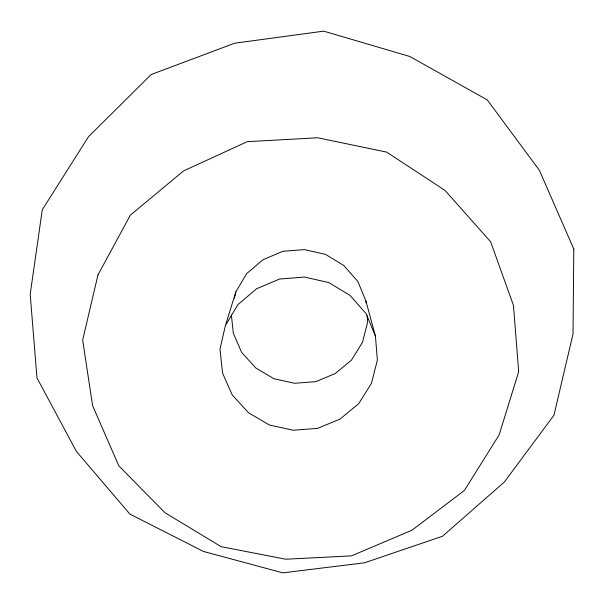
<?xml version="1.0" encoding="UTF-8"?>
<svg xmlns="http://www.w3.org/2000/svg" width="604" height="604" viewBox="0 0 604 604"><rect width="100%" height="100%" fill="white"/><g stroke="black" fill="none" stroke-linecap="round" stroke-linejoin="round"><path stroke-width="0.91" d="M225.383 325.586L219.992 349.112L222.529 373L232.261 394.971L248.538 412.781L269.467 425.027L293.242 430.252L317.523 428.357L339.984 419.123L358.64 403.759L371.422 383.389L377.372 360.135L375.446 336.141L365.926 301.056L357.885 281.502L343.782 265.503L325.42 254.337L304.333 249.618L282.77 251.302L262.959 259.773L246.666 273.627L235.862 291.868L225.383 325.586L237.87 304.68L256.617 288.727L279.501 279.056L304.393 277.055L328.735 282.536L349.958 295.318L366.152 313.725L375.446 336.141M234.412 298.112L235.862 291.868M231.385 315.092L233.318 333.227L241.676 352.449L255.832 367.995L273.974 378.753L294.646 383.276L315.749 381.668L335.235 373.544L351.46 360.135L362.491 342.302L367.677 321.992L367.149 315.62M365.926 301.056L366.077 302.876M573.8 249.067L573.022 333.952L553.966 415.174L504.416 481.954L442.506 536.246L364.461 562.815L282.853 572.856L203.472 551.46L129.883 514.087L76.361 451.369L36.957 377.855L30.2 294.299L42.28 209.777L88.561 136.632L151.151 74.541L234.707 43.201L323.736 31.144L409.791 56.482L487.269 99.902L539.395 170.32L573.8 249.067M97.969 274.918L82.672 340.067L92.578 405.609L118.814 465.843L164.968 512.713L221.147 546.673L285.76 559.221L351.49 555.876L411.958 530.214L464.363 490.493L499.146 434.857L518.685 371.724L513.453 305.367L490.614 241.743L444.989 190.381L386.681 152.11L317.712 137.772L247.255 141.676L183.571 170.917L130.381 215.099L97.969 274.918"/></g></svg>
